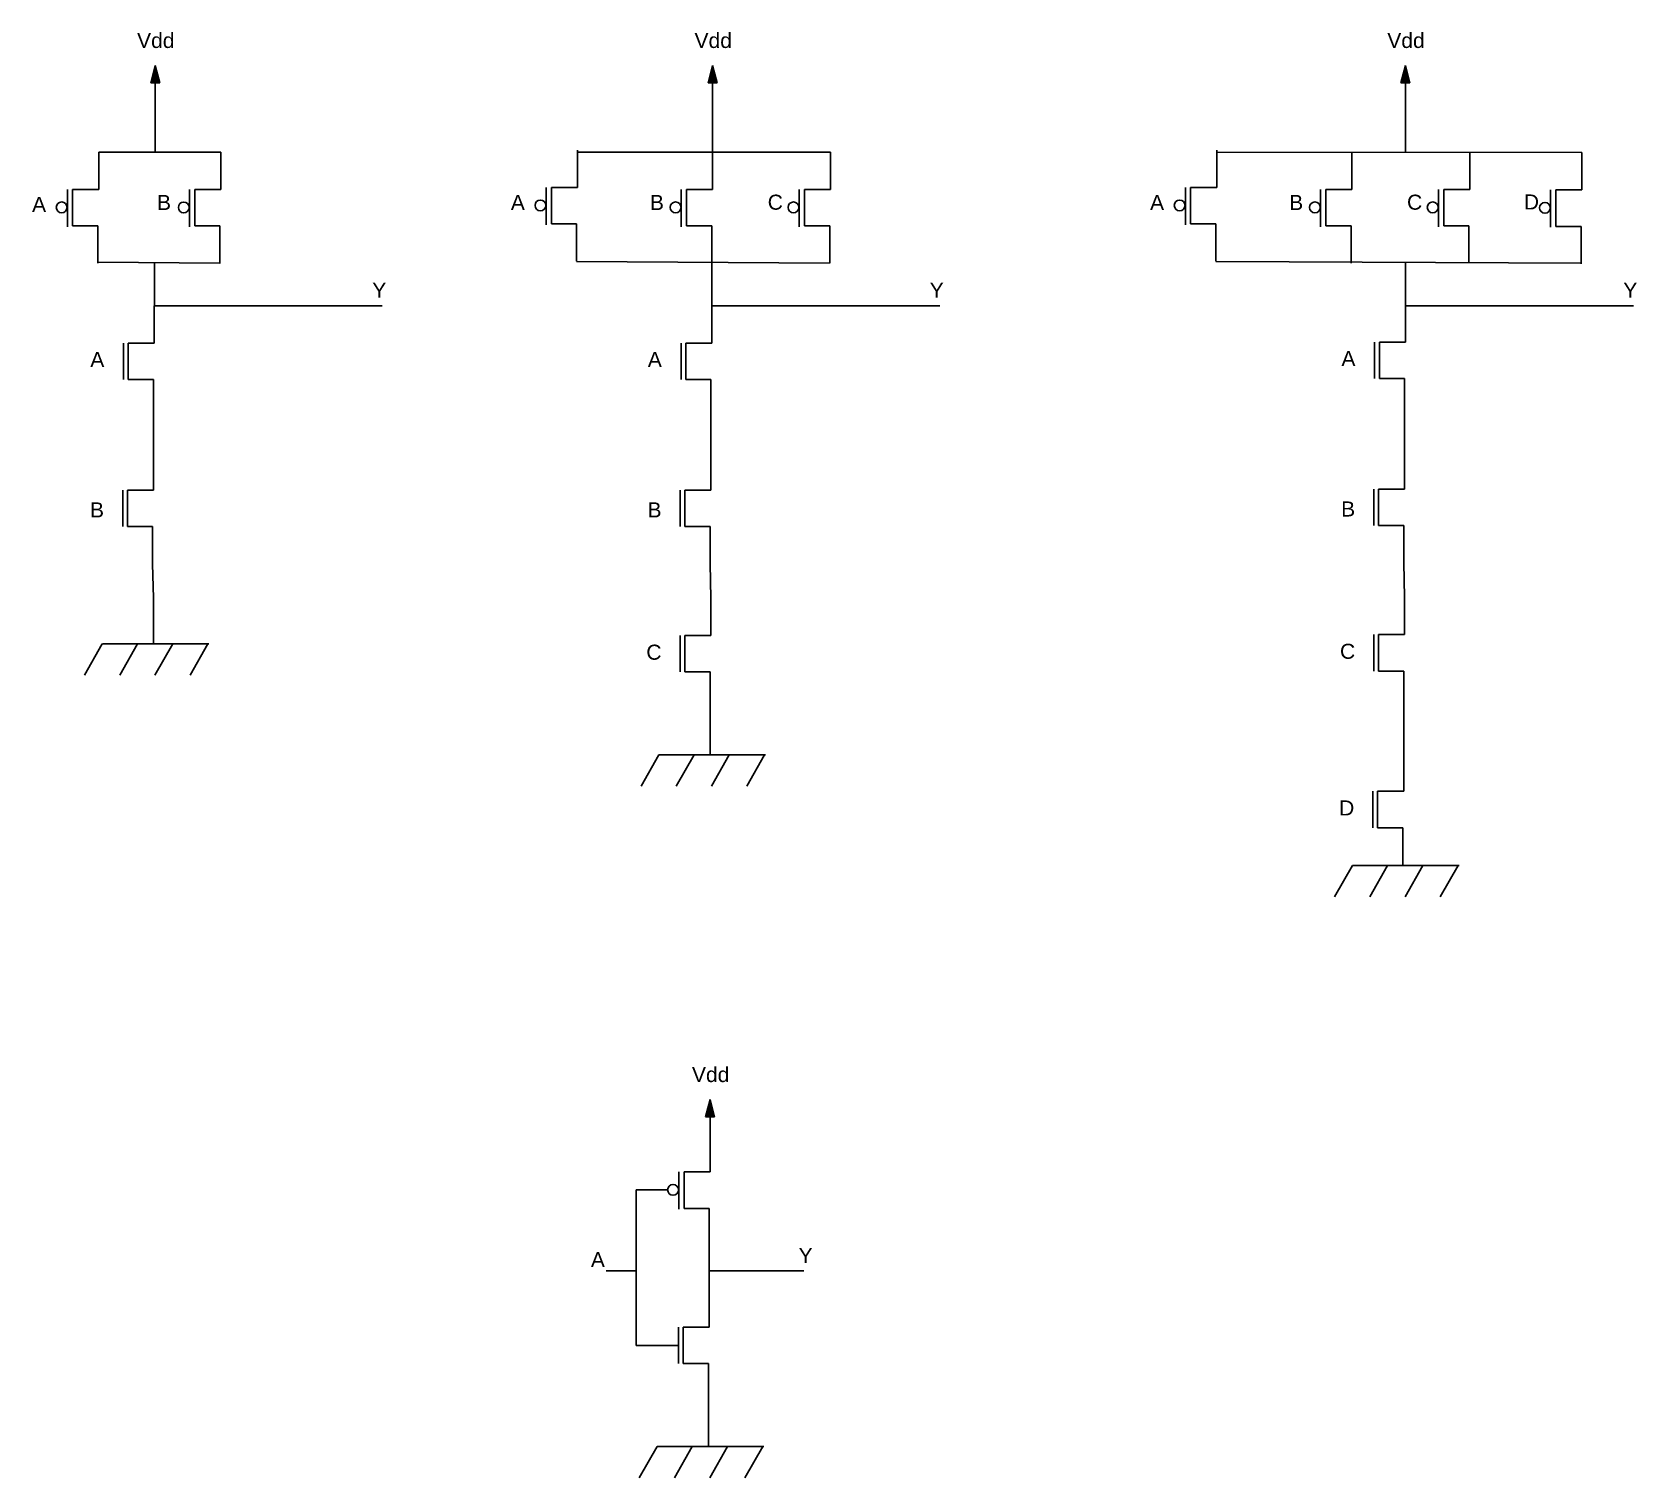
# Model space of a CAD drawing. Header units: inches. Extents: x 11.7 to 33, y -0.5 to 18.7.
import ezdxf

# ---------------------------------------------------------------- set-up
doc = ezdxf.new("R2010")
doc.units = ezdxf.units.IN
doc.header["$MEASUREMENT"] = 0
doc.styles.get("Standard").update_dxf_attribs({"font": 'arial.ttf'})

# ---------------------------------------------------------------- blocks, each defined once
blk = doc.blocks.new('PMOS')
for p, q in [((22.796, 17.993), (22.796, 17.498)), ((22.38, 17.498), (22.38, 17.002)), ((22.796, 17.498), (22.45, 17.498)), ((22.45, 17.498), (22.45, 17.014)), ((22.45, 17.014), (22.785, 17.014)), ((22.785, 17.014), (22.785, 16.518)), ((22.785, 16.518), (22.785, 16.518))]:
    blk.add_line(p, q)
blk.add_circle((22.304, 17.26), 0.0718)
blk = doc.blocks.new('NMOS')
for p, q in [((12.884, 13.823), (12.884, 13.328)), ((12.475, 13.328), (12.475, 12.844)), ((12.884, 13.328), (12.538, 13.328)), ((12.538, 13.328), (12.538, 12.844)), ((12.538, 12.844), (12.873, 12.844)), ((12.873, 12.844), (12.873, 12.348)), ((12.873, 12.348), (12.873, 12.348))]:
    blk.add_line(p, q)
blk = doc.blocks.new('*U7')
blk.add_line((0.118, 0.208), (-0.118, -0.208))
blk = doc.blocks.new('*U9')
at = {"color": 0, "linetype": 'ByBlock', "lineweight": -2, "transparency": 16777216}
for p in [(0, 0), (0.468, 0), (0.935, 0), (1.403, 0)]:
    blk.add_blockref('*U7', p, dxfattribs=at)
blk = doc.blocks.new('Ground')
blk.add_line((21.498, 17.243), (22.914, 17.243))
blk.add_blockref('*U9', (21.379, 17.035))
blk = doc.blocks.new('Vdd')
h = blk.add_hatch(color=256)
h.dxf.hatch_style = 1
h.paths.add_polyline_path([(22.492, 19.008), (22.432, 18.778), (22.492, 18.778)])
h.paths.add_polyline_path([(22.492, 19.008), (22.492, 18.778), (22.552, 18.778)])
for p, q in [((22.492, 19.008), (22.432, 18.778)), ((22.492, 19.008), (22.552, 18.778)), ((22.492, 19.008), (22.492, 18.542)), ((22.552, 18.778), (22.432, 18.778))]:
    blk.add_line(p, q)
at = {"insert": (22.251, 19.44), "char_height": 0.2, "attachment_point": 1}
blk.add_mtext_dynamic_manual_height_columns('Vdd', width=2.353, gutter_width=1, heights=[0], dxfattribs=at)
blk = doc.blocks.new('*U14')
blk.add_blockref('PMOS', (-22.514, -17.256))
blk = doc.blocks.new('*U15')
at = {"color": 0, "linetype": 'ByBlock', "lineweight": -2, "transparency": 16777216}
blk.add_blockref('*U14', (0, 0), dxfattribs=at)

msp = doc.modelspace()

# ---------------------------------------------------------------- linework, layer by layer
for p, q in [((13.33, 17.116), (13.33, 17.801)), ((20.732, 17.116), (20.732, 17.801)), ((29.931, 17.116), (29.931, 17.801)), ((14.201, 17.116), (12.58, 17.116)), ((22.297, 17.116), (18.937, 17.116)), ((32.275, 17.11), (27.425, 17.116)), ((14.19, 15.641), (12.568, 15.656)), ((13.319, 15.077), (13.319, 15.641)), ((22.285, 15.641), (18.925, 15.666)), ((20.721, 15.077), (20.721, 15.641)), ((32.275, 15.641), (27.414, 15.666)), ((29.931, 15.089), (29.931, 15.652)), ((13.319, 15.077), (16.345, 15.077)), ((20.721, 15.077), (23.747, 15.077)), ((29.931, 15.077), (32.958, 15.077)), ((13.307, 13.126), (13.307, 13.602)), ((20.709, 13.126), (20.709, 13.602)), ((29.92, 13.138), (29.92, 13.614)), ((13.307, 11.195), (13.295, 11.65)), ((20.709, 11.195), (20.698, 11.65)), ((29.92, 11.207), (29.908, 11.662)), ((13.307, 11.195), (13.307, 10.591)), ((20.698, 9.72), (20.698, 9.115)), ((29.908, 9.732), (29.908, 9.127)), ((20.134, 3.341), (19.716, 3.341)), ((19.716, 3.341), (19.716, 1.276)), ((20.686, 2.598), (20.686, 2.013)), ((19.32, 2.263), (19.716, 2.263)), ((20.686, 2.263), (21.941, 2.263)), ((19.716, 1.276), (20.277, 1.276)), ((20.675, 0.537), (20.675, -0.068))]:
    msp.add_line(p, q)

# ---------------------------------------------------------------- block references
for name, p in [('Vdd', (-9.162, -0.741)), ('Vdd', (-1.76, -0.741)), ('Vdd', (7.439, -0.741)), ('PMOS', (-10.216, -0.877)), ('*U15', (13.919, 16.378)), ('PMOS', (-3.859, -0.851)), ('PMOS', (-2.064, -0.877)), ('PMOS', (-0.499, -0.877)), ('PMOS', (4.629, -0.851)), ('PMOS', (6.425, -0.877)), ('PMOS', (7.989, -0.877)), ('PMOS', (9.479, -0.883)), ('NMOS', (0.434, 1.254)), ('NMOS', (7.837, 1.254)), ('NMOS', (17.047, 1.266)), ('NMOS', (0.423, -0.698)), ('NMOS', (7.825, -0.698)), ('NMOS', (17.035, -0.686)), ('NMOS', (7.825, -2.628)), ('NMOS', (17.035, -2.616)), ('Ground', (-8.87, -6.653)), ('Ground', (-1.48, -8.128)), ('NMOS', (17.024, -4.696)), ('Ground', (7.73, -9.598)), ('Vdd', (-1.794, -14.469)), ('PMOS', (-2.098, -13.92)), ('NMOS', (7.802, -11.811)), ('Ground', (-1.503, -17.311))]:
    msp.add_blockref(name, p)

# ---------------------------------------------------------------- texts
at = {"char_height": 0.2, "attachment_point": 1}
for s, width, insert in [('A', 0.37539, (11.695, 16.522)), ('B', 0.61001, (13.354, 16.548)), ('A', 0.37539, (18.052, 16.548)), ('B', 0.61001, (19.899, 16.548)), ('C', 0.58563, (21.463, 16.552)), ('A', 0.37539, (26.54, 16.548)), ('B', 0.61001, (28.387, 16.548)), ('C', 0.58563, (29.952, 16.552)), ('D', 0.58563, (31.503, 16.555)), ('Y', 1.29041, (16.212, 15.383)), ('Y', 1.29041, (23.614, 15.383)), ('Y', 1.29041, (32.824, 15.383)), ('A', 0.37539, (12.468, 14.464)), ('A', 0.37539, (19.871, 14.464)), ('A', 0.37539, (29.081, 14.476)), ('B', 0.61001, (12.464, 12.467)), ('B', 0.61001, (19.867, 12.467)), ('B', 0.61001, (29.077, 12.479)), ('C', 0.58563, (19.851, 10.578)), ('C', 0.58563, (29.062, 10.59)), ('D', 0.58563, (29.05, 8.51)), ('Y', 1.29041, (21.873, 2.569)), ('A', 0.37539, (19.115, 2.514))]:
    msp.add_mtext_dynamic_manual_height_columns(s, width=width, gutter_width=1, heights=[0], dxfattribs=dict(at, insert=insert))

doc.saveas('drawing.dxf')
